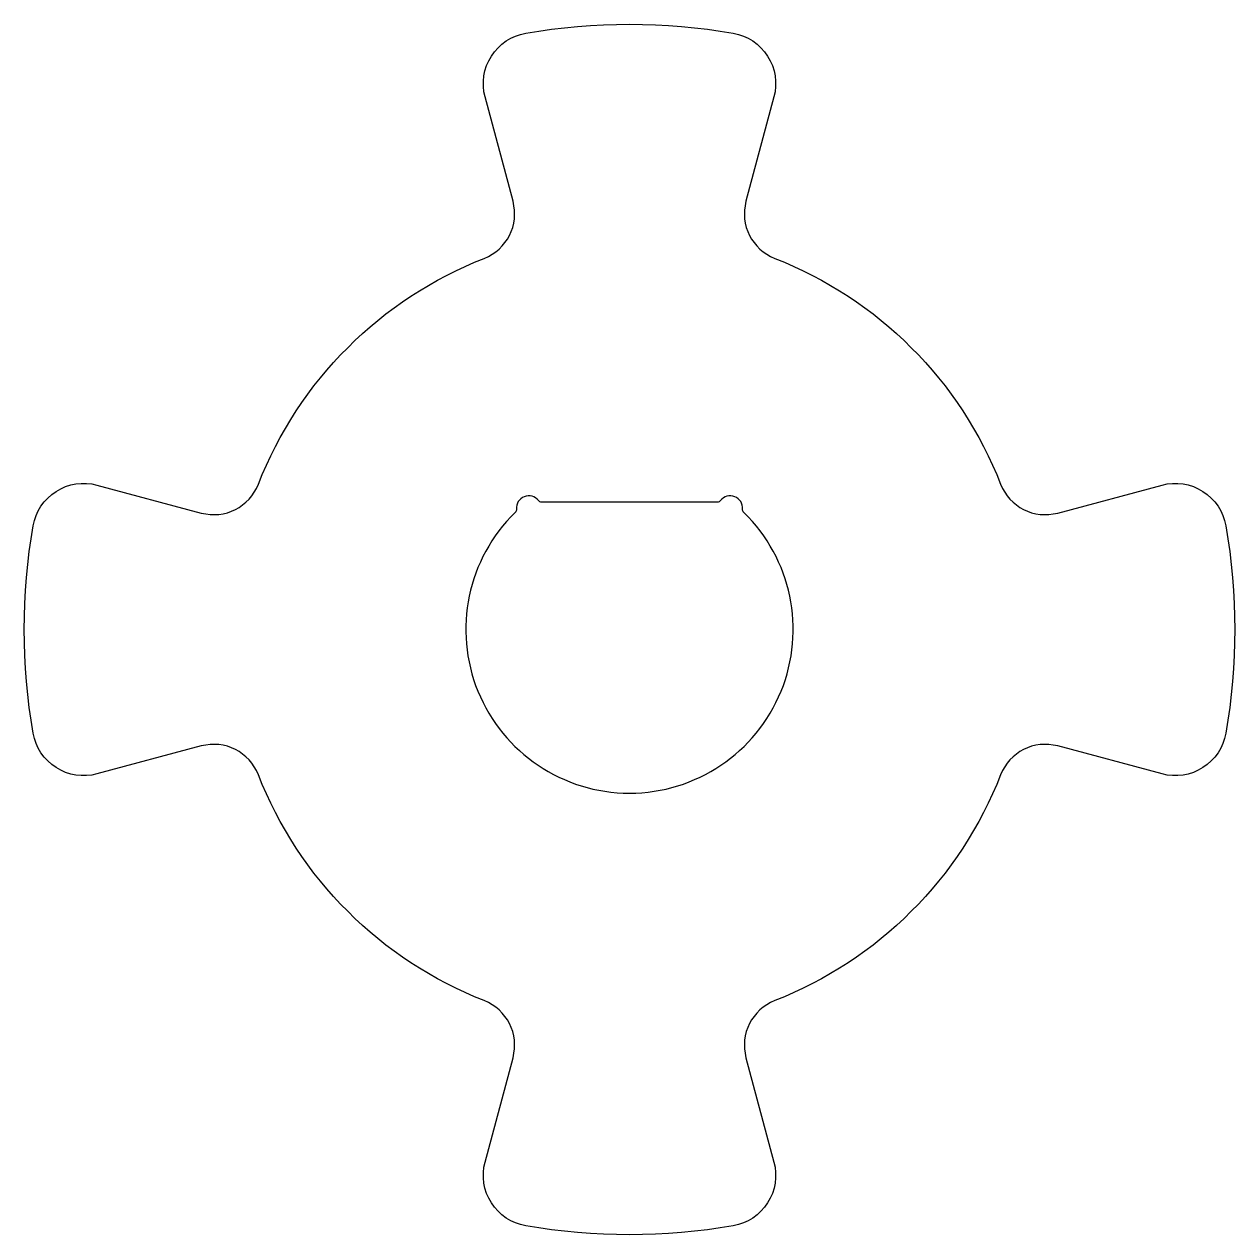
# Model space of a CAD drawing. Header units: millimetres. Extents: x -3.66 to 3.66, y -3.66 to 3.66.
import ezdxf

# ---------------------------------------------------------------- set-up
doc = ezdxf.new("R2010")
doc.units = ezdxf.units.MM
doc.layers.get('0').update_dxf_attribs({"linetype": 'CONTINUOUS'})

msp = doc.modelspace()

# ---------------------------------------------------------------- linework, layer by layer
for points in [[(3.2202, 0.8734, -0.440729), (3.6061, 0.6269, -0.086277), (3.6061, -0.6269, -0.440729), (3.2202, -0.8734), (2.5892, -0.7043, 0.381966), (2.2443, -0.8786, -0.209099), (0.8786, -2.2443, 0.381966), (0.7043, -2.5892), (0.8734, -3.2202, -0.440729), (0.6269, -3.6061, -0.086277), (-0.6269, -3.6061, -0.440729), (-0.8734, -3.2202), (-0.7043, -2.5892, 0.381966), (-0.8786, -2.2443, -0.209099), (-2.2443, -0.8786, 0.381966), (-2.5892, -0.7043), (-3.2202, -0.8734, -0.440729), (-3.6061, -0.6269, -0.086277), (-3.6061, 0.6269, -0.440729), (-3.2202, 0.8734), (-2.5892, 0.7043, 0.381966), (-2.2443, 0.8786, -0.209099), (-0.8786, 2.2443, 0.381966), (-0.7043, 2.5892), (-0.8734, 3.2202, -0.440729), (-0.6269, 3.6061, -0.086277), (0.6269, 3.6061, -0.440729), (0.8734, 3.2202), (0.7043, 2.5892, 0.381966), (0.8786, 2.2443, -0.209099), (2.2443, 0.8786, 0.381966), (2.5892, 0.7043)], [(0.6914, 0.7083, -0.220439), (0.6839, 0.7279, 0.740092), (0.55, 0.7794, -0.2308), (0.5303, 0.7698), (-0.5303, 0.7698, -0.2308), (-0.55, 0.7794, 0.740092), (-0.6839, 0.7279, -0.220439), (-0.6914, 0.7083, 2.456021)]]:
    msp.add_lwpolyline(points, format="xyb", close=True)

doc.saveas('drawing.dxf')
